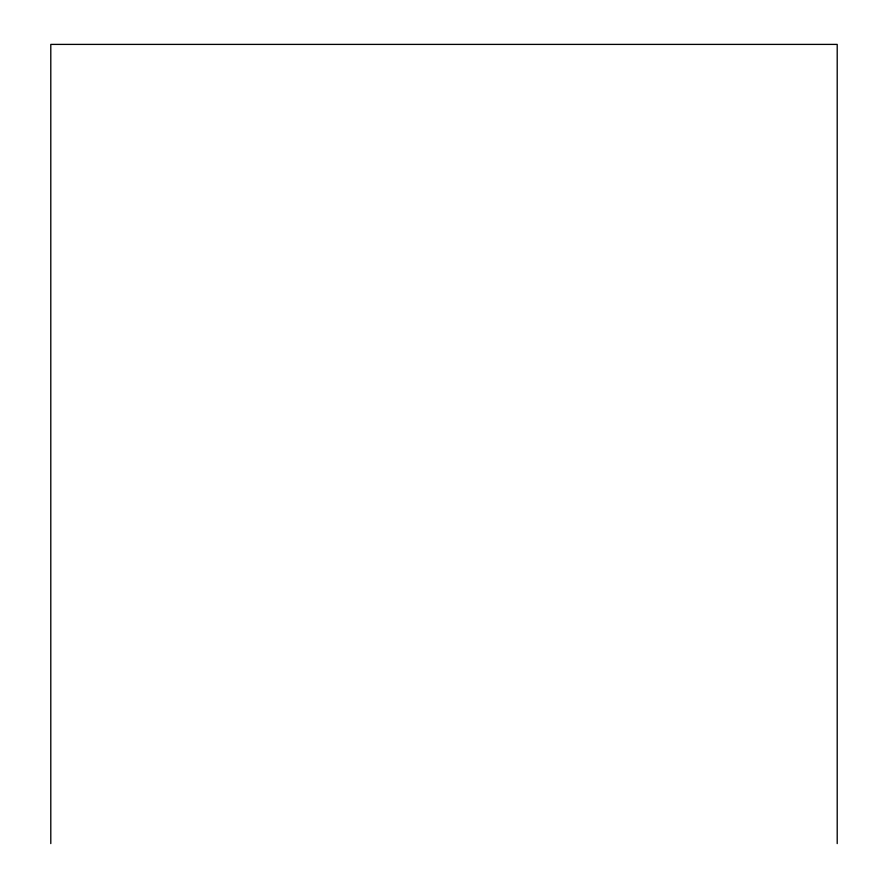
<?xml version="1.0" encoding="UTF-8"?>
<svg xmlns="http://www.w3.org/2000/svg" width="888" height="888" viewBox="0 0 888 888"><rect width="100%" height="100%" fill="white"/><g stroke="black" fill="none" stroke-linecap="round" stroke-linejoin="round"><path stroke-width="1.33" d="M837.206 843.6L837.206 44.4L50.794 44.4L50.794 843.6"/></g></svg>
